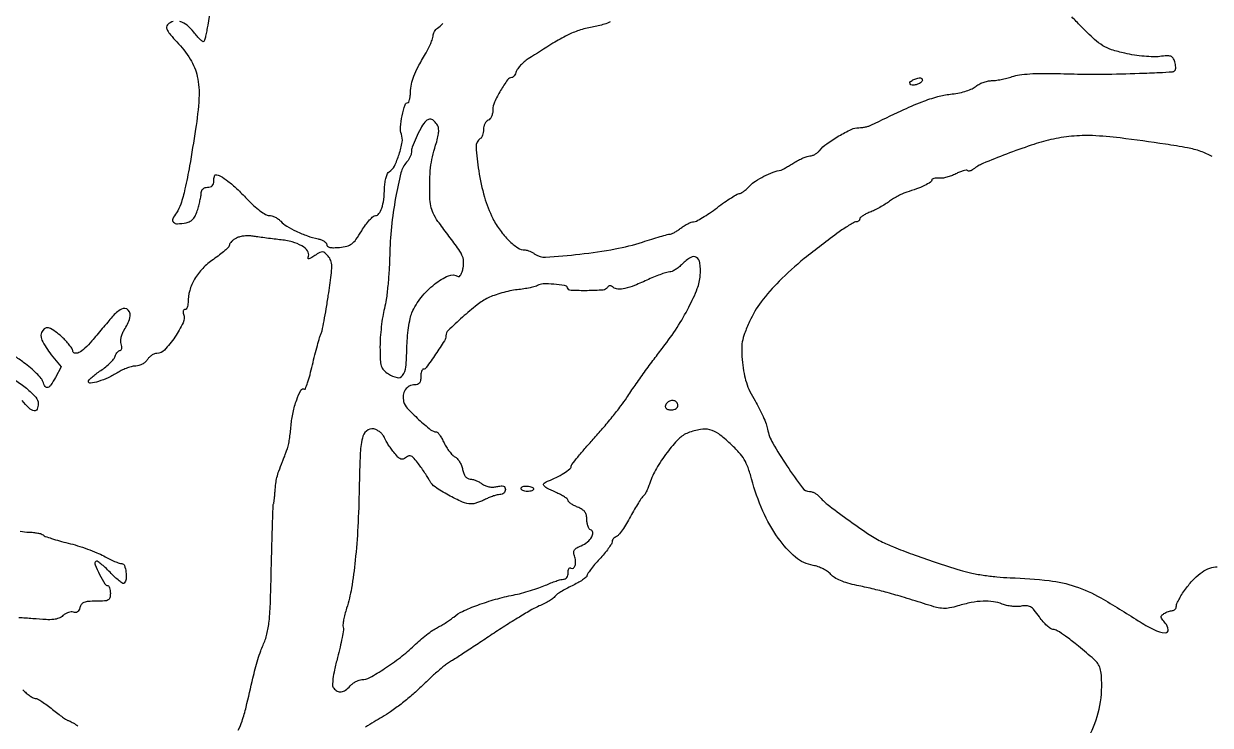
# Model space of a CAD drawing. Extents: x 0 to 1938, y 0 to 2000.
# Drawn here: x 665.4 to 1043.8, y 647.4 to 871.1 of the extents above; entities that cross this region are included whole.
import ezdxf

# ---------------------------------------------------------------- set-up
doc = ezdxf.new("R2010")
doc.units = 0

msp = doc.modelspace()

# ---------------------------------------------------------------- linework, layer by layer
for points in [[(724.782728, 875.5), (724.048445, 870.740414, -0.008341), (723.72948, 868.87947, -0.011623), (723.377803, 867.226902, -0.008175), (723.032333, 865.869823, -0.13068), (722.796529, 865.463196, -0.376551), (722.455974, 865.440982, -0.0246), (721.640665, 866.133739, -0.026037), (720.657345, 867.15754, -0.015393), (719.588558, 868.472782, 0.058806), (717.453966, 870.678203, 0.102538), (715.205561, 871.848401, 0.13155)], [(713.071891, 871.878103, 0.135246), (711.234528, 870.834528, 0.208272), (710.920128, 870.035157, 0.116265), (711.20141, 869.008593, 0.055005), (712.19663, 867.581094, 0.012749), (714.18249, 865.424577, -0.054689), (718.483149, 859.888406, -0.085024), (720.728731, 854.291304, -0.067937), (721.256225, 847.385812, -0.024009), (720.190033, 837.5, -0.003761), (718.266507, 825.80148, -0.013889), (716.791892, 818.461572, -0.020556), (715.464121, 813.610201, -0.082281), (714.067645, 810.877625, 0.054276), (712.941163, 808.947033, 0.30778), (713.140477, 807.8354, 0.217289), (714.40454, 807.34759, 0.032325), (717.182526, 807.69456, 0.072607), (718.459419, 808.137419, 0.095028), (719.426894, 808.901217, 0.075234), (720.192592, 810.114873, 0.030397), (720.869145, 811.957582, 0.010611), (721.302035, 813.522491, 0.010633), (721.667811, 815.103274, 0.010509), (721.928356, 816.494724, 0.041044), (722, 817.36602, -0.110256), (722.146043, 818.02026, -0.112099), (722.556001, 818.545752, -0.099925), (723.196725, 818.88408, -0.071783), (724, 819, 0.072254), (724.873159, 819.126841, 0.124864), (725.5, 819.5, 0.124864), (725.873159, 820.126841, 0.072254), (726, 821, -0.026752), (726.041033, 821.76636, -0.042197), (726.166187, 822.4125, -0.051655), (726.347482, 822.867876, -0.279099), (726.565741, 823, -0.13662), (728.122456, 822.566554, -0.028163), (730.496507, 820.94437, -0.025098), (733.336392, 818.523457, -0.014306), (736.52864, 815.335529, 0.017432), (738.672663, 813.221015, 0.024853), (740.728021, 811.51109, 0.025747), (742.508961, 810.311588, 0.136144), (743.632078, 810, -0.073685), (744.542795, 809.865055, -0.04186), (745.580362, 809.453187, -0.040741), (746.578299, 808.850933, -0.052751), (747.374651, 808.138509, 0.073187), (749.242018, 806.600068, 0.025854), (752.306367, 804.96043, 0.025503), (755.831701, 803.517026, 0.031443), (759.25, 802.553467, -0.041242), (760.302476, 802.234431, -0.053842), (761.192188, 801.766316, -0.064926), (761.802663, 801.229164, -0.181849), (762, 800.704522, 0.235113), (762.264821, 800.172477, 0.109768), (762.983579, 799.84418, 0.057965), (764.221684, 799.727458, 0.018321), (766.078478, 799.836094, 0.037011), (768.44464, 800.239988, 0.099581), (769.980523, 800.965984, 0.078005), (771.325377, 802.339008, 0.016937), (773.164252, 805.11252, -0.018603), (774.414332, 806.984406, -0.025443), (775.683789, 808.564303, -0.024038), (776.826128, 809.728742, -0.188929), (777.518387, 810, 0.238974), (778.666699, 810.582076, 0.077556), (779.568068, 812.323236, 0.050848), (780.189595, 815.085985, 0.022563), (780.468203, 818.815922, -0.027456), (780.615707, 820.560772, -0.035498), (780.950927, 822.131987, -0.039192), (781.413409, 823.362508, -0.145864), (781.957944, 823.974008, 0.141565), (783.59246, 825.778687, 0.035425), (785.096441, 829.502164, 0.035745), (786.061355, 833.417978, 0.13187), (785.829108, 835.932927, -0.112277), (785.533947, 838.17845, -0.028927), (786.086502, 841.815731, -0.023047), (786.989681, 845.284976, -0.328624), (787.960099, 846, 0.315491), (788.217165, 846.180133, 0.030231), (788.446551, 846.954687, 0.029903), (788.624232, 848.0043, 0.018612), (788.712432, 849.25, -0.042439), (789.022484, 851.858775, -0.041869), (789.769069, 854.390044, -0.030519), (791.139821, 857.366945, -0.010492), (793.470833, 861.5, 0.015486), (794.383194, 863.15612, 0.016714), (795.166871, 864.824466, 0.016442), (795.74163, 866.293958, 0.073275), (795.919387, 867.20031, -0.06494), (796.046384, 867.909995, -0.049502), (796.358247, 868.636063, -0.050479), (796.796556, 869.269245, -0.078413), (797.300179, 869.70031, 0.086148), (799.013848, 871.213326, 0.028795)], [(852.413389, 871.764051, -0.08048), (850.58642, 870.983868, -0.011693), (846.62782, 870.10033, 0.029915), (842.467593, 869.011314, 0.037008), (838.76356, 867.489539, 0.022954), (834.159061, 864.915783, 0.004714), (826.294341, 859.92972, 0.030016), (825.022415, 858.9936, 0.028648), (823.850649, 857.898118, 0.029875), (822.931061, 856.81081, 0.083935), (822.476953, 855.927386, -0.035198), (822.184241, 855.189606, -0.045774), (821.810915, 854.56617, -0.053204), (821.417148, 854.132613, -0.183816), (821.068613, 854, 0.243116), (819.671332, 853.27792, 0.021478), (817.445598, 849.835031, 0.026644), (815.533499, 846.141209, 0.106497), (815, 843.664865, -0.051047), (814.888749, 842.578005, -0.055619), (814.559762, 841.568835, -0.062747), (814.075018, 840.781007, -0.132638), (813.5, 840.361626, 0.117307), (812.926035, 839.968995, 0.065417), (812.440625, 839.269495, 0.059626), (812.111731, 838.387395, 0.059514), (812, 837.452028, -0.039298), (811.926106, 836.513308, -0.042402), (811.70625, 835.622097, -0.046526), (811.384291, 834.900373, -0.126832), (811, 834.5, 0.275746), (809.652549, 831.906112, 0.024077), (810.479558, 824.218122, 0.030503), (812.312434, 815.876536, 0.047896), (814.985088, 809.046596, 0.039643), (817.285544, 805.277221, 0.042485), (820.104885, 802.011167, 0.046305), (822.953815, 799.701633, 0.148239), (825.268378, 799, -0.070265), (825.911304, 798.909201, -0.028591), (826.746901, 798.615719, -0.027597), (827.622738, 798.192523, -0.031531), (828.406798, 797.691809, 0.177006), (831.841015, 796.700607, 0.010564), (842.7598, 797.691698, 0.016925), (854.016375, 799.341125, 0.03406), (862.713471, 801.538102, -0.003821), (865.684174, 802.482775, -0.005255), (868.369572, 803.283349, -0.003439), (870.631551, 803.915086, -0.061492), (871.377645, 804.022236, 0.098708), (871.96739, 804.152003, 0.021602), (872.904683, 804.612376, 0.021692), (873.960541, 805.249799, 0.019324), (875, 806, -0.025924), (876.068732, 806.750083, -0.025726), (877.212029, 807.387624, -0.026609), (878.266945, 807.838665, -0.084249), (879.019674, 807.977764, 0.120319), (879.913633, 808.209954, 0.011992), (881.849665, 809.312256, 0.01454), (884.118363, 810.768491, 0.011058), (886.519674, 812.489489, -0.007919), (888.888928, 814.210123, -0.011141), (891.059262, 815.663278, -0.00757), (892.904404, 816.801099, -0.132687), (893.575686, 816.989489, 0.13069), (894.134146, 817.143853, 0.025333), (895.01729, 817.722762, 0.025374), (896.0051, 818.524233, 0.021064), (896.972736, 819.470979, -0.061053), (898.771387, 820.969595, -0.026865), (901.46589, 822.508723, -0.02682), (904.403529, 823.791234, -0.044918), (907, 824.504893, 0.081892), (907.326967, 824.621245, 0.003613), (908.38125, 825.214464, 0.006027), (909.622776, 825.944904, 0.004261), (911, 826.793803, -0.018829), (912.459386, 827.635696, -0.019975), (913.949969, 828.347748, -0.02004), (915.275986, 828.855404, -0.080991), (916.127555, 828.996262, 0.082734), (916.850551, 829.118426, 0.044184), (917.680172, 829.489697, 0.042416), (918.482181, 830.031207, 0.051159), (919.127555, 830.670792, -0.06549), (921.480819, 832.873346, -0.023521), (925.341896, 835.372783, -0.021425), (929.30734, 837.460615, -0.110897), (931.70935, 838, 0.030738), (932.723661, 838.062416, 0.021354), (933.856364, 838.251745, 0.021608), (934.932121, 838.528183, 0.040956), (935.763569, 838.857004, -0.005388), (945.258805, 843.416744, -0.016122), (951.878671, 846.252145, -0.023412), (956.870047, 847.93742, -0.048143), (960.922081, 848.685622, 0.024451), (963.305339, 849.009996, 0.027467), (965.553059, 849.557875, 0.029875), (967.471729, 850.266383, 0.063346), (968.828082, 851.079409, -0.045862), (969.963363, 851.814894, -0.032063), (971.35719, 852.435826, -0.032472), (972.782812, 852.861361, -0.056347), (974.009132, 853, 0.033929), (975.331023, 853.089805, 0.014437), (977.082339, 853.380593, 0.014207), (978.93975, 853.799503, 0.018097), (980.624273, 854.295636, -0.046262), (982.92486, 854.834685, -0.017508), (986.211902, 855.173411, -0.015099), (990.260592, 855.325215, -0.009468), (995, 855.269978, 0.001832), (999.313282, 855.153807, 0.001879), (1003.590625, 855.070365, 0.001818), (1007.302379, 855.02541, 0.007927), (1009.5, 855.041624, 0.001089), (1021.254698, 855.340372, 0.005979), (1027.596835, 855.591312, 0.004921), (1031.718208, 855.844465, 0.180474), (1032.56391, 856.230577, 0.162088), (1032.75625, 856.614903, 0.042558), (1032.796411, 857.311724, 0.038643), (1032.707514, 858.15735, 0.031346), (1032.486586, 859.042263, 0.06815), (1031.939426, 860.194261, 0.166433), (1031.207873, 860.763717, 0.100156), (1030.022372, 860.921064, 0.016412), (1027.707882, 860.687644, -0.041461), (1025.659922, 860.58422, -0.015182), (1022.763759, 860.766273, -0.01493), (1019.595225, 861.157965, -0.017314), (1016.609948, 861.724288, -0.020265), (1012.316938, 862.878409, -0.062194), (1009.58172, 864.124176, -0.049188), (1006.908865, 866.15569, -0.0093), (1002.491666, 870.41156, -0.008871), (999.65524, 873.350461, -0.00966)], [(1044.464287, 828.785283, 0.043251), (1040.762429, 830.447764, 0.038), (1036.580149, 831.558941, 0.009143), (1029.5, 832.741064, 0.005263), (1015.054109, 834.727114, 0.021639), (1006.252276, 835.457835, 0.033833), (999.584093, 835.270538, 0.033802), (993, 834.185708, 0.022636), (986.728086, 832.408379, 0.010678), (978.799635, 829.579168, 0.008166), (971.304526, 826.581667, 0.07078), (968.225834, 824.744153, -0.049354), (967.693768, 824.394954, -0.064764), (967.148935, 824.194332, -0.080055), (966.67458, 824.164072, -0.17406), (966.34905, 824.317617, 0.237168), (965.932435, 824.455524, 0.03219), (965.006006, 824.257653, 0.031414), (963.863503, 823.856603, 0.021598), (962.623216, 823.267254, -0.031704), (961.262299, 822.653964, -0.026785), (959.756507, 822.177512, -0.027649), (958.332576, 821.892416, -0.064918), (957.25, 821.878702, 0.034628), (956.38795, 821.919904, 0.055991), (955.660938, 821.82239, 0.077541), (955.16551, 821.612944, 0.259622), (955, 821.315677, -0.262984), (954.592116, 820.59382, -0.022893), (952.668427, 819.551949, -0.025187), (950.089197, 818.460773, -0.016151), (947, 817.445387, 0.035339), (945.829996, 817.010444, 0.015713), (944.353125, 816.282433, 0.015462), (942.831595, 815.410598, 0.020176), (941.5, 814.515936, -0.019144), (940.11552, 813.581592, -0.011911), (938.426563, 812.58847, -0.011947), (936.711299, 811.68709, -0.021117), (935.25, 811.038502, 0.021879), (934.005176, 810.483724, 0.030897), (932.954687, 809.875583, 0.031471), (932.190753, 809.295481, 0.217959), (932, 808.87868, -0.117843), (931.919897, 808.54353, -0.100596), (931.6939, 808.258112, -0.092639), (931.355928, 808.066482, -0.082952), (930.957959, 808, 0.122768), (930.3339, 807.844426, 0.010863), (928.90645, 807.045313, 0.013685), (927.228715, 805.99476, 0.010237), (925.437392, 804.75, 0.012556), (914.322997, 796.250369, 0.026816), (906.282226, 789.031343, 0.034665), (900.596784, 782.500094, 0.056366), (896.855805, 776.178616, 0.014619), (895.269761, 772.347527, 0.048323), (894.550672, 769.715552, 0.050138), (894.363641, 767.045768, 0.016626), (894.613035, 763.123579, 0.021476), (895.102133, 759.645186, 0.033519), (895.849231, 756.715082, 0.033708), (896.977638, 753.922854, 0.022038), (898.629665, 750.866337, -0.015998), (899.966696, 748.462475, -0.014497), (901.194429, 745.898701, -0.014692), (902.159089, 743.540068, -0.044234), (902.623101, 741.866337, 0.085516), (904.263923, 737.407967, 0.017081), (908.765992, 730.185771, 0.011225), (913.745318, 723.122268, 0.237921), (915.970297, 722, -0.075533), (916.752647, 721.881136, -0.044513), (917.628818, 721.520444, -0.043382), (918.459864, 720.992213, -0.05635), (919.109992, 720.367468, 0.056163), (921.668526, 717.906989, 0.00665), (927.999603, 713.189712, 0.008149), (934.504682, 708.635818, 0.03069), (938.789273, 706.107505, 0.022809), (942.78388, 704.294155, 0.007489), (948.816583, 701.985165, 0.006945), (956.047371, 699.454381, 0.005355), (964, 696.888717, 0.024295), (967.291664, 696.038441, 0.013941), (971.328615, 695.319153, 0.01331), (975.698264, 694.784157, 0.013945), (980.022753, 694.492583, -0.017816), (992.456943, 693.557493, -0.053423), (1000.764455, 691.722135, -0.0492), (1008.858613, 688.083212, -0.013414), (1020.83835, 680.777128, 0.028509), (1025.827511, 677.937274, 0.09401), (1029.456728, 676.921144, 0.472162), (1030.42175, 677.908297, 0.15814), (1029.466135, 680.037421, -0.018868), (1028.472789, 681.221963, -0.130561), (1028.179911, 681.913822, -0.223197), (1028.349839, 682.466276, -0.067403), (1029.039763, 683.045737, -0.032435), (1029.690462, 683.400493, -0.025203), (1030.438243, 683.702554, -0.025798), (1031.166982, 683.913622, -0.054576), (1031.75, 683.984687, 0.117293), (1032.226822, 684.104292, 0.099255), (1032.632812, 684.430691, 0.091577), (1032.905447, 684.914523, 0.082813), (1033, 685.481495, -0.110657), (1033.184501, 686.304951, -0.0171), (1033.954688, 687.802462, -0.018365), (1035.005648, 689.532292, -0.015043), (1036.25, 691.302259, -0.032238), (1038.711115, 694.181293, -0.050076), (1041.210028, 696.281735, -0.059807), (1043.68161, 697.566701, -0.090235), (1046.063001, 698, 0.105858)], [(733.801173, 645.919494, 0.042035), (735.017597, 648.765688, 0.020648), (736.298613, 653.244515, 0.002979), (738.47871, 662.5, -0.009595), (739.210826, 665.433672, -0.008491), (740.083422, 668.459859, -0.008558), (740.962394, 671.158886, -0.025588), (741.687924, 672.959093, 0.047835), (742.935294, 676.500219, 0.03606), (743.637829, 680.568625, 0.016857), (744.05381, 686.940233, 0.002213), (744.420778, 700.5, -0.001212), (744.584983, 707.052933, -0.001933), (744.760563, 712.653125, -0.000376), (744.938037, 717.586408, -0.099606), (745.037177, 718, 0.073535), (745.139547, 718.346814, 0.004868), (745.275288, 719.38125, 0.006956), (745.408442, 720.622938, 0.00514), (745.522498, 722, -0.013054), (745.775377, 724.559939, -0.029578), (746.130741, 726.472503, -0.02558), (746.741617, 728.490112, -0.00764), (747.876014, 731.5, 0.000849), (748.369982, 732.758578, 0.000772), (748.875661, 734.059375, 0.000772), (749.32433, 735.224156, 0.002494), (749.617377, 736, 0.0455), (749.860916, 736.896616, 0.007442), (750.146817, 738.675, 0.008141), (750.418798, 740.784304, 0.007097), (750.636098, 743, -0.032891), (751.264272, 747.175478, -0.033211), (752.433383, 751.218647, -0.032189), (753.782726, 754.304348, -0.436946), (754.841752, 754.597803, 0.469955), (755.19949, 754.718371, 0.010224), (755.908952, 756.682489, 0.015764), (756.679394, 759.221096, 0.009049), (757.455443, 762.32459, -0.004453), (758.236116, 765.57315, -0.005573), (759.020728, 768.572086, -0.004542), (759.728944, 771.07141, -0.042607), (760.133112, 772.112299, 0.061848), (760.514838, 773.219528, 0.004444), (761.159664, 776.407584, 0.006185), (761.849833, 780.237044, 0.004633), (762.518585, 784.470467, 0.00379), (763.437457, 790.999001, 0.034503), (763.619052, 793.865351, 0.084462), (763.311292, 795.613795, 0.098518), (762.446705, 797.05889, 0.030903), (761.384975, 798.095539, 0.169132), (760.650335, 798.386043, 0.138009), (759.811853, 798.18723, 0.018238), (758.233939, 797.233713, -0.009159), (756.867209, 796.373558, -0.110794), (756.282282, 796.177954, -0.451098), (756.062724, 796.380657, -0.075018), (756.174278, 797.022835, 0.24665), (755.898658, 798.710384, 0.101401), (754.107501, 800.291335, 0.06667), (751.013782, 801.555397, 0.037093), (747, 802.288248, -0.00331), (744.674321, 802.552318, -0.002854), (742.234375, 802.85987, -0.002873), (740.02452, 803.164172, -0.008318), (738.5, 803.408984, 0.041697), (737.186575, 803.530842, 0.030315), (735.720312, 803.455345, 0.030863), (734.3281, 803.210967, 0.057004), (733.25, 802.81822, 0.035978), (732.388125, 802.307237, 0.042375), (731.657714, 801.702204, 0.047273), (731.147684, 801.09647, 0.149948), (730.989026, 800.597186, -0.193982), (730.74068, 799.998487, -0.015585), (729.48172, 798.794173, -0.019238), (727.829584, 797.420633, -0.013526), (725.873183, 796, 0.04996), (722.445327, 793.107795, 0.059598), (719.884194, 789.746187, 0.063484), (718.307519, 786.070475, 0.070684), (717.779745, 782.25, -0.042571), (717.709618, 781.388603, -0.062362), (717.491773, 780.660938, -0.082026), (717.169368, 780.167908, -0.210003), (716.787224, 780, 0.1735), (716.453047, 779.880442, 0.149656), (716.245722, 779.568462, 0.104996), (716.207531, 779.093284, 0.059415), (716.349756, 778.530933, -0.208175), (716.22974, 775.810041, -0.035781), (713.574288, 771.237108, -0.035722), (710.296219, 767.091314, -0.210619), (707.820415, 766, 0.092649), (707.038491, 765.853856, 0.052669), (706.179817, 765.4125, 0.050123), (705.379459, 764.765034, 0.058115), (704.767927, 764, -0.074848), (704.113279, 763.234755, -0.052885), (703.183327, 762.5875, -0.052741), (702.134825, 762.147921, -0.07303), (701.127487, 762, 0.061658), (699.977515, 761.85765, 0.024776), (698.459611, 761.394984, 0.024062), (696.854942, 760.728774, 0.027994), (695.403519, 759.940371, -0.030036), (692.314717, 758.278851, -0.033964), (689.171132, 757.075592, -0.036175), (686.650476, 756.497772, -0.459777), (686, 757.055617, -0.194966), (686.199014, 757.546599, -0.017971), (687.165625, 758.473921, -0.02108), (688.448055, 759.52497, -0.014953), (689.968086, 760.597578, 0.023644), (691.530976, 761.74162, 0.025099), (692.946591, 763.006827, 0.025753), (694.046502, 764.212008, 0.095523), (694.535473, 765.111766, -0.045082), (694.838732, 765.834202, -0.053853), (695.25248, 766.445331, -0.062659), (695.708216, 766.863891, -0.155677), (696.134775, 767, 0.235552), (696.463933, 767.164177, 0.119671), (696.651784, 767.599662, 0.076628), (696.662418, 768.260948, 0.042639), (696.48446, 769.048963, -0.078915), (696.335304, 770.037017, -0.049602), (696.460063, 771.200756, -0.046545), (696.830963, 772.40428, -0.047053), (697.417072, 773.51378, 0.069813), (699.22901, 777.356186, 0.267574), (698.669583, 779.838565, 0.353469), (696.537263, 780.15368, 0.084065), (693.589208, 777.667839, 0.00035), (692.164063, 775.982079, 0.000191), (690.418696, 773.912997, 0.000191), (688.64715, 771.809622, 0.000304), (687.134011, 770.009447, -0.030803), (684.896092, 767.654681, -0.070888), (682.894183, 766.262326, -0.184423), (681.606601, 766.131288, -0.339029), (681, 766.923077, 0.14905), (680.841434, 767.443182, 0.015964), (680.096154, 768.478846, 0.018531), (679.101493, 769.677267, 0.013897), (677.923077, 770.923077, 0.071761), (673.887325, 773.941206, 0.380344), (671.417705, 773.368042, 0.273524), (671.16508, 770.289034, 0.059382), (674.166312, 765.614403), (677.332624, 761.773117), (675.508841, 758.386559, -0.020817), (674.066505, 755.956343, -0.168168), (673.057048, 755.172378, -0.344938), (672.223195, 755.46473, -0.065578), (671.492439, 757.023824, 0.101592), (670.919234, 758.049008, 0.01903), (669.44434, 759.631038, 0.019662), (667.547307, 761.373859, 0.016871), (665.422194, 763.057479, 0.010391), (662.3933, 765.199219, 0.056065)], [(662.683636, 757.479135, -0.037013), (666.251045, 754.897787, -0.034144), (669.213183, 752.033313, -0.185561), (670, 749.986213, -0.100106), (669.636806, 748.190351, -0.354862), (668.671613, 747.6759, -0.149571), (667.11411, 748.505136, -0.026924), (664.89581, 750.980027, 0.020335)], [(1004.412126, 642.760449, 0.076465), (1008.094497, 651.371813, 0.069159), (1009.190588, 661, 0.017636), (1009.004567, 664.095913, 0.067515), (1008.564954, 665.972535, 0.085432), (1007.699892, 667.4309, 0.039255), (1006.13422, 669, 0.005499), (1001.210847, 673.121912, 0.015522), (997.653394, 675.85439, 0.017847), (995.03161, 677.603196, 0.139026), (993.63211, 678, -0.157405), (992.87708, 678.24373, -0.029982), (991.744176, 679.16822, -0.029339), (990.502704, 680.454309, -0.023291), (989.314854, 681.97692, 0.017716), (987.640413, 684.173291, 0.088071), (986.466474, 685.17888, 0.125689), (985.229885, 685.537889, 0.052806), (983.489594, 685.410577, -0.045232), (982.119795, 685.289533, -0.027001), (980.485302, 685.381579, -0.026883), (978.853675, 685.651588, -0.041547), (977.489594, 686.07474, 0.061052), (974.624558, 686.842706, 0.045244), (971.346671, 687.005133, 0.038631), (967.599584, 686.560385, 0.024247), (963.315418, 685.494486, -0.025078), (960.682031, 684.843939, -0.06026), (958.681086, 684.700286, -0.05114), (956.514679, 685.029693, -0.014093), (953.199433, 685.987576, 0.00344), (946.251697, 688.156395, 0.007086), (940.781013, 689.738546, 0.008476), (935.963845, 690.970626, 0.008415), (931.096197, 692.041859, -0.018604), (928.193404, 692.742972, -0.031218), (925.826229, 693.571312, -0.037823), (923.998461, 694.510442, -0.07636), (922.765813, 695.554328, 0.063086), (921.763982, 696.449245, 0.033197), (920.327216, 697.304082, 0.032416), (918.715852, 697.995897, 0.042746), (917.169616, 698.399439, -0.136016), (911.553222, 701.045061, -0.060383), (905.987419, 707.145776, -0.051166), (901.098262, 715.750253, -0.038821), (897.5086, 726, 0.02076), (896.380541, 729.636634, 0.050034), (895.175985, 732.180199, 0.049149), (893.47664, 734.46029, 0.019432), (890.730317, 737.25, 0.029401), (887.039825, 740.330754, 0.096887), (884.189414, 741.685359, 0.108929), (881.230887, 741.784403, 0.042643), (877.270463, 740.693558, 0.112029), (874.279475, 738.746181, 0.029945), (870.551004, 734.414163, 0.031065), (867.15404, 729.326172, 0.051995), (865.045972, 724.639297, -0.016205), (864.52467, 723.216403, -0.019956), (863.943794, 721.927774, -0.018755), (863.380867, 720.899563, -0.120277), (862.967584, 720.479966, 0.107979), (862.482689, 720.011001, 0.007056), (861.41794, 718.360261, 0.009988), (860.20597, 716.332758, 0.007276), (858.937078, 714.033325, -0.013555), (857.631001, 711.735201, -0.017649), (856.306394, 709.709911, -0.015397), (855.108031, 708.118042, -0.132849), (854.396538, 707.598672, 0.067265), (853.862611, 707.306476, 0.06248), (853.410233, 706.876634, 0.066621), (853.103841, 706.380349, 0.1054), (853, 705.893215, -0.144136), (852.801482, 705.218873, -0.013855), (851.825, 703.792493, -0.01673), (850.532011, 702.131548, -0.012447), (849, 700.384174, 0.009959), (847.467692, 698.653899, 0.013969), (846.175, 697.045302, 0.010207), (845.175285, 695.6701, 0.153227), (845, 695.111549, -0.229973), (844.768285, 694.634405, -0.018414), (843.604687, 693.786362, -0.021946), (842.069888, 692.847282, -0.014946), (840.25, 691.910634, 0.012798), (838.37978, 690.958223, 0.015762), (836.688871, 689.971715, 0.014219), (835.332768, 689.067462, 0.101607), (834.797219, 688.494595, -0.103123), (834.275727, 687.94011, -0.017051), (833.038572, 687.135856, -0.018102), (831.493978, 686.279693, -0.015128), (829.797219, 685.48155, 0.027922), (827.451579, 684.304005, 0.005691), (823.446862, 681.944271, 0.00598), (818.849619, 679.088795, 0.005578), (814.213376, 676.058383, -0.001384), (809.737736, 673.07906, -0.001807), (805.626553, 670.380042, -0.001334), (802.166937, 668.139747, -0.016781), (800.830941, 667.34176, 0.046741), (799.65266, 666.538616, 0.006557), (797.406865, 664.628452, 0.007441), (794.80486, 662.286674, 0.006262), (792.117565, 659.731432, -0.015789), (789.157769, 657.022559, -0.011763), (785.731917, 654.217688, -0.011918), (782.373641, 651.724069, -0.026297), (779.671939, 650.021619, 0.009177), (777.135888, 648.542309, 0.006417), (774.330364, 646.786335, 0.006476)], [(664.27907, 709.333536, 0.060565), (667.022506, 709, -0.022646), (668.461746, 708.934782, -0.025741), (669.828174, 708.739382, -0.026185), (670.956823, 708.456156, -0.113739), (671.55, 708.11279, 0.101205), (672.249084, 707.684649, 0.008362), (674.277188, 706.987561, 0.010914), (676.749658, 706.242971, 0.008196), (679.5, 705.528092, -0.015448), (682.500449, 704.701567, -0.011805), (685.729186, 703.619746, -0.011971), (688.707262, 702.461737, -0.027393), (690.875953, 701.415301, 0.012154), (692.652084, 700.490557, 0.014514), (694.370096, 699.709495, 0.013306), (695.844007, 699.136018, 0.086326), (696.625953, 699, -0.31685), (697.495159, 698.387714, -0.055267), (697.984913, 696.323966, -0.053305), (698.021266, 694.062166, -0.175509), (697.39822, 692.731553, -0.355627), (696.97727, 692.688449, -0.019817), (695.827552, 693.510885, -0.023322), (694.434904, 694.701168, -0.01413), (692.896318, 696.229652, 0.015477), (691.35366, 697.753947, 0.025478), (689.948339, 698.931672, 0.023185), (688.791386, 699.723539, 0.347909), (688.337409, 699.670743, 0.304975), (688.134334, 698.633668, 0.017669), (689.564042, 695.548842, 0.018293), (691.212546, 692.573214, 0.262893), (692.227404, 692, -0.266313), (692.5248, 691.829507, -0.057558), (692.77305, 691.265625, -0.045698), (692.943872, 690.457828, -0.029275), (693, 689.5, -0.059483), (692.831716, 688.090442, -0.211768), (692.290638, 687.386058, -0.11289), (691.153545, 687.066975, -0.012188), (688.40638, 687, 0.016492), (685.948042, 686.918892, 0.078967), (684.584249, 686.608806, 0.138295), (683.776204, 685.986813, 0.096334), (683.274959, 684.943442, -0.056718), (682.948107, 684.098471, -0.116683), (682.486, 683.565951, -0.143362), (681.903553, 683.360591, -0.105538), (681.223961, 683.467553, 0.112697), (680.511105, 683.569435, 0.057222), (679.617904, 683.391343, 0.052567), (678.693501, 682.98278, 0.053643), (677.881447, 682.392711, -0.089463), (676.567902, 681.574459, -0.069667), (674.930612, 681.174565, -0.038713), (672.48705, 681.118221, -0.008169), (668.227356, 681.419766, 0.00729), (663.790156, 681.741725, 0.044116)], [(665.05627, 658.75, 0.02083), (666.199013, 657.69722, 0.024896), (667.361691, 656.807812, 0.024824), (668.397771, 656.167456, 0.126659), (669.048218, 656, -0.127118), (669.760151, 655.816028, -0.014893), (671.182754, 654.971875, -0.017084), (672.838552, 653.840321, -0.013205), (674.565305, 652.5, 0.006964), (676.249153, 651.158973, 0.010141), (677.773289, 650.028125, 0.006056), (679.074424, 649.126575, 0.149558), (679.488122, 649, -0.126705), (679.90657, 648.892231, -0.006037), (681.17619, 648.171677, -0.009576), (682.670983, 647.260488, -0.006718)]]:
    msp.add_lwpolyline(points, format="xyb")
for points in [[(952, 853.116631, -0.181596), (951.858742, 852.740524, -0.059916), (951.4125, 852.339118, -0.050447), (950.765484, 851.975456, -0.038887), (950, 851.710251, -0.073581), (948.695233, 851.567622, -0.282405), (948.044762, 852.001728, -0.334139), (948.194412, 852.69325, -0.082486), (949.25, 853.337719, -0.022288), (950.547036, 853.795011, -0.093929), (951.363817, 853.882812, -0.207842), (951.817223, 853.640929, -0.16931)], [(793.300038, 839.783305, 0.042926), (791.975936, 837.74552, 0.017405), (790.517637, 834.769365, 0.015043), (789.297536, 831.807227, 0.090405), (789, 830.175103, -0.07576), (788.893239, 829.474546, -0.034984), (788.556998, 828.613771, -0.03363), (788.069087, 827.740629, -0.039709), (787.491909, 826.99106, 0.123323), (785.690975, 823.615925, 0.016409), (783.977793, 815.653774, 0.019206), (782.662893, 806.37101, 0.020133), (782.090629, 797.159725, -0.010075), (781.891649, 792.417683, -0.009234), (781.498469, 787.547217, -0.009276), (780.986661, 783.214087, -0.02968), (780.421763, 780.360935, 0.023148), (779.875978, 777.781524, 0.011776), (779.417643, 774.497725, 0.011673), (779.103234, 771.081832, 0.017112), (779, 768.06622, 0.009358), (779.076656, 763.970779, 0.066167), (779.411771, 762.013519, 0.116707), (780.177982, 760.717943, 0.056138), (781.672497, 759.478933, 0.091122), (784.444375, 758.31256, 0.297959), (786.2167, 758.984956, 0.134211), (787.231918, 761.66429, 0.019156), (787.570052, 767.584272, -0.015516), (787.735549, 770.906319, -0.015378), (788.106953, 774.221714, -0.015753), (788.615551, 777.118265, -0.04904), (789.206716, 779.007101, -0.069989), (792.102284, 783.825902, -0.055845), (796.423041, 788.086587, -0.061308), (800.850605, 790.766922, -0.248821), (803.892638, 790.566353, 0.311281), (804.330156, 790.588235, 0.096007), (804.792242, 791.108914, 0.057879), (805.217932, 792.065254, 0.029438), (805.536742, 793.344159, 0.067028), (805.647476, 795.488713, 0.088594), (805.14742, 797.37611, 0.047819), (803.766336, 799.726301, 0.007745), (800.587268, 803.975293, -0.009733), (797.501357, 808.134132, -0.043093), (795.954933, 810.756764, -0.064295), (795.194935, 813.063841, -0.042027), (794.898683, 815.853343, -0.009799), (794.886815, 821.241836, -0.023387), (795.143318, 825.234151, -0.028181), (795.729885, 828.708024, -0.022238), (796.740092, 832.385489, 0.017163), (797.393357, 834.672469, 0.037855), (797.697355, 836.462318, 0.051189), (797.683964, 837.839669, 0.113163), (797.337978, 838.82597, 0.057763), (796.315011, 840.095794, 0.136964), (795.261961, 840.677962, 0.17705), (794.240673, 840.557218, 0.110606)], [(875.409091, 794.5, -0.02755), (874.340589, 793.543179, -0.029626), (873.198003, 792.734375, -0.03098), (872.142639, 792.164915, -0.108643), (871.39262, 792, 0.074559), (870.513972, 791.868246, 0.010908), (868.797616, 791.30042, 0.012124), (866.785593, 790.530291, 0.010136), (864.688075, 789.618451, -0.012669), (860.205732, 787.696805, -0.039902), (857.082587, 786.730995, -0.064103), (854.869669, 786.526559, -0.165696), (853.391064, 787.090409, 0.053172), (852.815036, 787.473162, 0.126346), (852.317726, 787.589014, 0.155283), (851.892215, 787.442985, 0.094915), (851.530011, 787.048558, -0.242282), (850.150101, 786.217986, -0.013957), (845.057654, 786.021823, -0.012975), (839.946601, 786.100335, -0.303817), (838.833333, 786.914114, 0.272227), (837.898636, 787.684855, 0.020295), (834.485667, 788.087383, 0.02483), (831.032188, 788.181214, 0.133558), (829.245955, 787.652008, -0.076416), (828.486625, 787.330038, -0.011172), (826.850464, 786.953564, -0.01241), (824.88086, 786.597195, -0.01036), (822.773823, 786.314309, 0.023798), (820.462659, 785.940557, 0.016177), (817.874186, 785.306386, 0.016327), (815.409956, 784.529865, 0.031224), (813.5, 783.721567, 0.050846), (810.003438, 781.508009, 0.016247), (805.284526, 777.54561, 0.009864), (800.774091, 773.337855, 0.195052), (800.025681, 771.639696, -0.134239), (799.54391, 770.064001, -0.007734), (796.752399, 765.794642, -0.00543), (793.769851, 761.485216, -0.243269), (792.831585, 761, 0.255271), (792.512024, 760.825478, 0.062567), (792.244278, 760.265625, 0.048771), (792.060509, 759.457713, 0.031559), (792, 758.5, -0.045124), (791.895553, 757.345031, -0.116468), (791.562244, 756.58288, -0.145595), (790.978649, 756.150645, -0.087302), (790.122445, 756, 0.115996), (788.353076, 755.583922, 0.130615), (787.044284, 754.432125, 0.120286), (786.411555, 752.698405, 0.089341), (786.549963, 750.656955, 0.128265), (787.709512, 748.539662, 0.017759), (791.307388, 744.986801, 0.015859), (795.148246, 741.672948, 0.171697), (797.050168, 741, -0.226977), (797.416494, 740.824673, -0.019939), (798.04604, 739.975842, -0.023018), (798.740245, 738.849239, -0.015788), (799.426568, 737.513504, 0.028322), (800.194337, 736.107092, 0.026516), (801.131819, 734.763882, 0.0275), (802.092242, 733.662967, 0.076918), (802.908406, 733.04902, -0.090557), (803.652792, 732.456827, -0.043256), (804.377335, 731.466633, -0.040982), (804.97554, 730.269252, -0.046035), (805.342897, 729.035516, 0.039234), (805.716491, 727.715571, 0.076665), (806.246362, 726.762214, 0.101384), (806.921524, 726.183764, 0.122713), (807.725, 725.968197, -0.06254), (808.546569, 725.850045, -0.02972), (809.560378, 725.505987, -0.028894), (810.592019, 725.014792, -0.036291), (811.480543, 724.439377, 0.061402), (812.497076, 723.851134, 0.054298), (813.668934, 723.497023, 0.052176), (814.935198, 723.394605, 0.0482), (816.230543, 723.550636, -0.025183), (817.604655, 723.780643, -0.113678), (818.407923, 723.6912, -0.202605), (818.841741, 723.297405, -0.108908), (819, 722.579455, -0.109901), (818.865829, 721.976411, -0.099525), (818.485937, 721.462155, -0.094693), (817.918156, 721.116125, -0.088982), (817.25, 720.993839, 0.057552), (816.382416, 720.890549, 0.020209), (815.172672, 720.550673, 0.019755), (813.86074, 720.066113, 0.021857), (812.635693, 719.493839, -0.021314), (811.415096, 718.922028, -0.019626), (810.11653, 718.438815, -0.020057), (808.92537, 718.100309, -0.059263), (808.082037, 718, -0.105076), (805.296863, 718.591844, -0.0221), (800.817918, 720.827469, -0.02102), (796.565332, 723.43, -0.126677), (794.857218, 725.348069, 0.019052), (794.263562, 726.400346, 0.007052), (793.351097, 727.836986, 0.006977), (792.310345, 729.378289, 0.008351), (791.286164, 730.799117, 0.015875), (789.88998, 732.550516, 0.09927), (788.995125, 733.256758, 0.196437), (788.199219, 733.322417, 0.097078), (787.293397, 732.828535, -0.088576), (786.391939, 732.317132, -0.189555), (785.60523, 732.344932, -0.103797), (784.726208, 732.96829, -0.017725), (783.379869, 734.529418, -0.013935), (782.429416, 735.783986, -0.013689), (781.544459, 737.096875, -0.013694), (780.832503, 738.289092, -0.049516), (780.478896, 739.098243, 0.086113), (780.116468, 739.786234, 0.040126), (779.436743, 740.535365, 0.038191), (778.577424, 741.226546, 0.043405), (777.657617, 741.746231, 0.23676), (775.203829, 741.654339, 0.200829), (773.57247, 739.603738, 0.057266), (772.713355, 734.321516, 0.007612), (772.355478, 723, -0.008838), (771.938029, 710.74538, -0.013114), (771.101519, 700.036279, -0.014982), (769.904548, 691.166679, -0.036315), (768.35562, 684.745542, 0.014143), (767.804033, 682.834652, 0.017466), (767.403521, 681.024956, 0.015981), (767.172, 679.502519, 0.110625), (767.247936, 678.756191, -0.119698), (767.318456, 677.913494, -0.007172), (766.886556, 675.384044, -0.01043), (766.260085, 672.360735, -0.007493), (765.439669, 669.010649, 0.008867), (764.486727, 665.072599, 0.024159), (763.997779, 662.247538, 0.031223), (763.876583, 660.251507, 0.171414), (764.23233, 659.25, 0.101789), (765.379762, 658.308603, 0.157695), (766.631787, 658.091897, 0.123229), (768.001944, 658.649749, 0.050884), (769.5, 660, -0.045912), (770.33234, 660.76532, -0.039146), (771.334378, 661.4125, -0.040941), (772.347364, 661.856845, -0.083075), (773.203024, 662, 0.127093), (775.771402, 662.663565, 0.01805), (780.48041, 665.497552, 0.021128), (785.50968, 669.088789, 0.02595), (789.868826, 672.867882, -0.014732), (791.771073, 674.593224, -0.012552), (793.874091, 676.301191, -0.012734), (795.866823, 677.758815, -0.034624), (797.368826, 678.65274, 0.015198), (798.713925, 679.384125, 0.011007), (800.167718, 680.276317, 0.011136), (801.512095, 681.185668, 0.023716), (802.5, 681.959394, -0.070866), (805.283415, 683.744812, -0.018891), (810.165623, 685.75777, -0.019089), (815.84856, 687.610294, -0.020764), (821.5, 688.965903, 0.014644), (824.10706, 689.557615, 0.010517), (826.982736, 690.36434, 0.010636), (829.689543, 691.248771, 0.022444), (831.739102, 692.07205, -0.012186), (833.472845, 692.810116, -0.013647), (835.176793, 693.433665, -0.013007), (836.650226, 693.885422, -0.067977), (837.489102, 694, 0.129926), (838.077652, 694.155562, 0.105625), (838.566551, 694.590694, 0.090312), (838.889585, 695.254481, 0.0683), (839, 696.059017, -0.042372), (839.063732, 696.809716, -0.092009), (839.262969, 697.350674, -0.169786), (839.55696, 697.597316, -0.232891), (839.895215, 697.564761, 0.292744), (840.681473, 697.57734, 0.179188), (841.247786, 698.353055, 0.09321), (841.381415, 699.831907, 0.0618), (841.009782, 701.5, -0.074632), (840.803422, 702.552202, -0.160327), (841.023973, 703.339088, -0.115747), (841.740509, 704.005419, -0.029968), (843.163502, 704.708174, 0.068289), (845.167553, 705.896339, 0.090784), (846.558591, 707.488156, 0.158768), (846.876586, 708.895577, 0.297419), (846.17991, 709.773363, -0.168097), (845.726793, 710.121291, -0.057182), (845.346599, 710.872267, -0.049139), (845.086991, 711.863249, -0.039524), (845, 712.962013, 0.054241), (844.844341, 714.392673, 0.105948), (844.370562, 715.431582, 0.09605), (843.476161, 716.248766, 0.039046), (842, 717, -0.023437), (840.851061, 717.540288, -0.032439), (839.88125, 718.1366, -0.033825), (839.181184, 718.707088, -0.207767), (839, 719.124292, 0.228876), (838.789295, 719.560483, 0.022969), (837.825, 720.256006, 0.02519), (836.532403, 721.010868, 0.017344), (835, 721.738872, -0.014073), (832.186038, 723.053216, -0.139808), (831.236125, 723.92568, -0.390018), (831.3831, 724.675, -0.070617), (832.75, 725.40825, 0.027843), (835.238538, 726.481097, 0.026331), (837.640923, 727.841848, 0.021192), (839.589899, 729.205147, 0.233624), (840, 730.034935, -0.168284), (840.207186, 730.633086, -0.004066), (842.065529, 732.954687, -0.008429), (844.33691, 735.651322, -0.005577), (847.031589, 738.674454, 0.008371), (849.993175, 742.034646, 0.006669), (853.077868, 745.754316, 0.006749), (855.843264, 749.27722, 0.016835), (857.74052, 751.944085, -0.005714), (860.350552, 755.791198, -0.004124), (863.34543, 760.023858, -0.004106), (866.430505, 764.235232, -0.005417), (869.315278, 768.019824, 0.022512), (873.736164, 774.250368, 0.023619), (877.503439, 780.756494, 0.024512), (880.213533, 786.68734, 0.080339), (881.147931, 790.880232, 0.040683), (881.058213, 794.887488, 0.230025), (879.961803, 796.652365, 0.287963), (878.118764, 796.655993, 0.056714)], [(870.666667, 750.333333, 0.095046), (870.06796, 749.450414, 0.235594), (870.110821, 748.691245, 0.19625), (870.776516, 748.170234, 0.069236), (872, 748, 0.072314), (872.769411, 748.111864, 0.08892), (873.416667, 748.4375, 0.10214), (873.846791, 748.924246, 0.130775), (874, 749.5, 0.180027), (873.66229, 750.407543, 0.154548), (872.790057, 750.944294, 0.133222), (871.659362, 750.921784, 0.125809)], [(828, 722.787196, -0.229038), (827.854232, 722.485671, -0.073935), (827.4125, 722.231239, -0.056318), (826.765913, 722.057529, -0.037503), (826, 722, -0.044935), (825.234433, 722.068941, -0.064806), (824.5875, 722.275494, -0.084737), (824.150289, 722.579477, -0.201195), (824, 722.937851, -0.210357), (824.152511, 723.284316, -0.091879), (824.5875, 723.555953, -0.067802), (825.234295, 723.713945, -0.044872), (826, 723.725047, -0.037158), (826.765803, 723.609724, -0.053734), (827.4125, 723.387408, -0.068155), (827.856567, 723.099896, -0.218405)]]:
    msp.add_lwpolyline(points, format="xyb", close=True)

doc.saveas('drawing.dxf')
